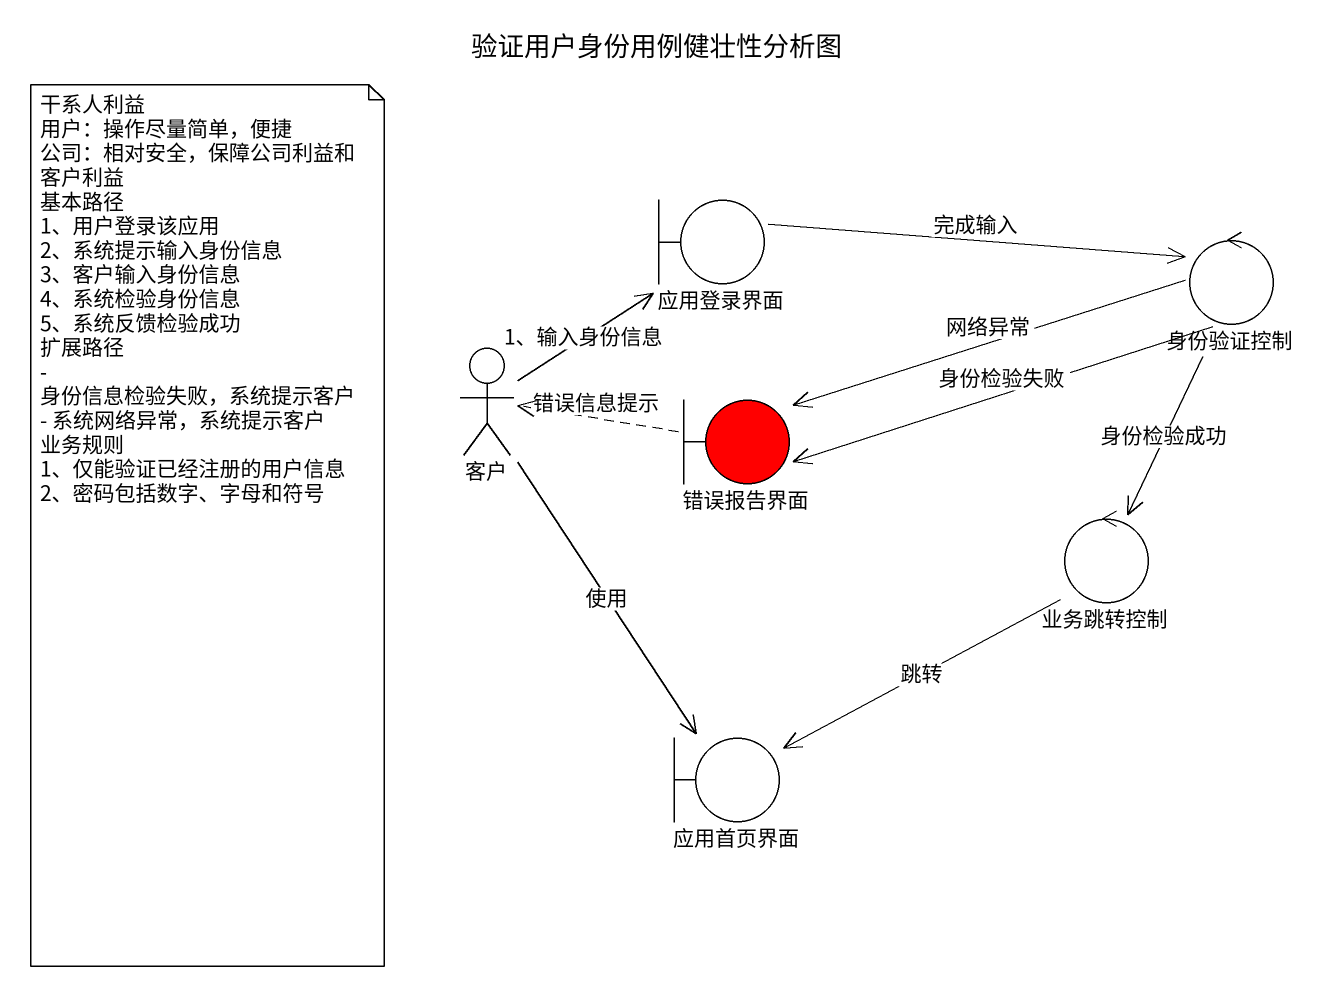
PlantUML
@startuml
title 验证用户身份用例健壮性分析图
boundary 应用登录界面
control 身份验证控制
actor 客户
boundary 错误报告界面 #FF0000
control 业务跳转控制
boundary 应用首页界面
应用登录界面 -right-> 身份验证控制 : 完成输入
身份验证控制 -left-> 错误报告界面 : 身份检验失败
身份验证控制 -left-> 错误报告界面 : 网络异常
身份验证控制 --> 业务跳转控制 : 身份检验成功
客户 -up-> 应用登录界面 : 1、输入身份信息
客户 --> 应用首页界面 : 使用
错误报告界面 .left.> 客户 : 错误信息提示
业务跳转控制 -left-> 应用首页界面 : 跳转
note as N1
  干系人利益
  用户：操作尽量简单，便捷
  公司：相对安全，保障公司利益和客户利益
  基本路径
  1、用户登录该应用
  2、系统提示输入身份信息
  3、客户输入身份信息
  4、系统检验身份信息
  5、系统反馈检验成功
  扩展路径
  - 身份信息检验失败，系统提示客户
  - 系统网络异常，系统提示客户
  业务规则
  1、仅能验证已经注册的用户信息
  2、密码包括数字、字母和符号
end note
@enduml
